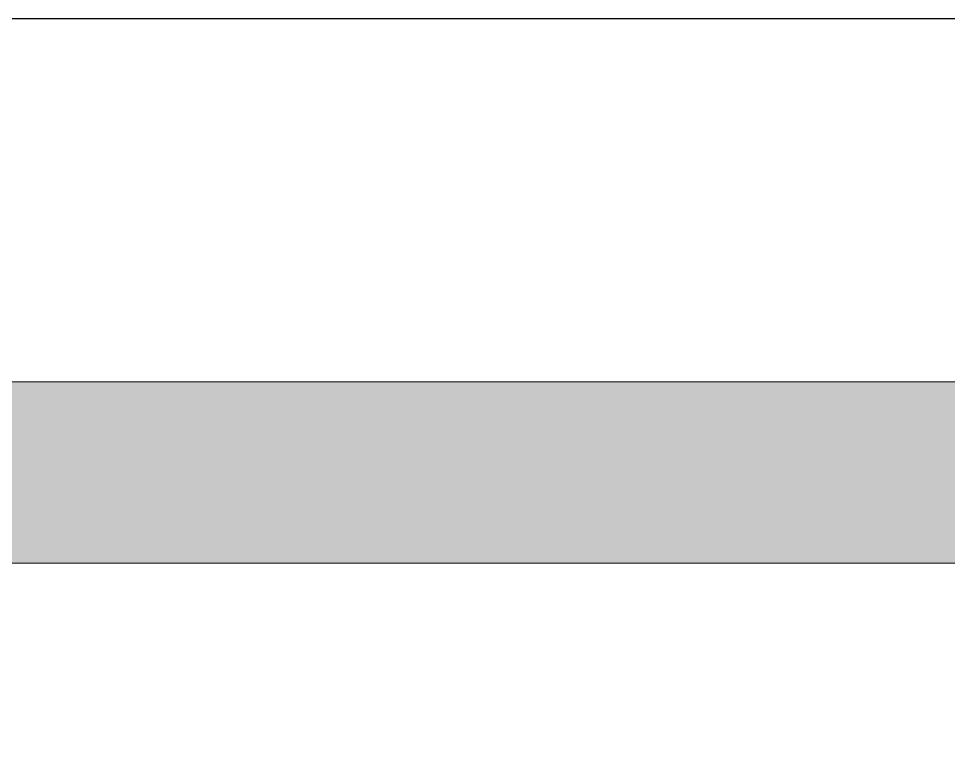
# Model space of a CAD drawing. Header units: millimetres. Extents: x 657.2 to 702.2, y 355.6 to 420.6.
# Drawn here: x 664.159 to 666.719, y 418.579 to 420.561 of the extents above; entities that cross this region are included whole.
import ezdxf

# ---------------------------------------------------------------- set-up
doc = ezdxf.new("R2010")
doc.units = ezdxf.units.MM
doc.layers.add('GSBWFILL', color=1, linetype='Continuous', lineweight=0)
doc.layers.add('L25', color=1, linetype='Continuous')
doc.layers.add('L50', color=7, linetype='Continuous')

# ---------------------------------------------------------------- blocks, each defined once
blk = doc.blocks.new('*U90')
at = {"layer": 'GSBWFILL'}
blk.add_hatch(color=256, dxfattribs=at).paths.add_polyline_path([(-379.9, -580), (380, -580, 0.414214), (430, -530), (430, 530, 0.414214), (380, 580), (-380, 580, 0.414214), (-430, 530), (-430, -530, 0.414214), (-380, -580), (-380, -570, -0.414214), (-420, -530), (-420, 530, -0.414214), (-380, 570), (380, 570, -0.414214), (420, 530), (420, -530, -0.414214), (380, -570), (-379.9, -570)])
at = {"layer": 'GSBWFILL', "linetype": 'Continuous'}
for points in [[(-380, -600), (380, -600, 0.414214), (450, -530), (450, 530, 0.414214), (380, 600), (-380, 600, 0.414214), (-450, 530), (-450, -530, 0.414214), (-380, -600)], [(-379.9, -580), (380, -580, 0.414214), (430, -530), (430, 530, 0.414214), (380, 580), (-380, 580, 0.414214), (-430, 530), (-430, -530, 0.414214), (-380, -580), (-380, -570, -0.414214), (-420, -530), (-420, 530, -0.414214), (-380, 570), (380, 570, -0.414214), (420, 530), (420, -530, -0.414214), (380, -570), (-379.9, -570), (-379.9, -580)]]:
    blk.add_lwpolyline(points, format="xyb", close=True, dxfattribs=at)

msp = doc.modelspace()

# ---------------------------------------------------------------- linework, layer by layer
at = {"layer": 'L50'}
msp.add_lwpolyline([(660.6789, 420.5607), (698.6789, 420.5607, -0.414214), (702.1789, 417.0607), (702.1789, 364.0607, -0.414214), (698.6789, 360.5607), (660.6789, 360.5607, -0.414214), (657.1789, 364.0607), (657.1789, 417.0607, -0.414214)], format="xyb", close=True, dxfattribs=at)

# ---------------------------------------------------------------- block references
at = {"layer": 'L25', "xscale": 0.05, "yscale": 0.05, "zscale": 0.05}
msp.add_blockref('*U90', (679.6789, 390.5607), dxfattribs=at)

doc.saveas('drawing.dxf')
